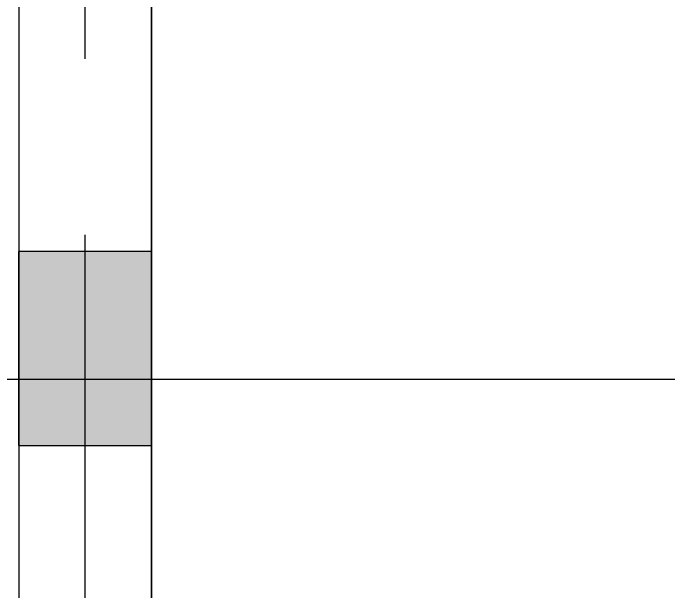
# Model space of a CAD drawing. Extents: x 296441 to 853063, y 459050 to 1117990.
# Drawn here: x 625968 to 627152, y 570743 to 571787 of the extents above; entities that cross this region are included whole.
import ezdxf

# ---------------------------------------------------------------- set-up
doc = ezdxf.new("R2010")
doc.units = 0
doc.header["$LTSCALE"] = 1000
doc.linetypes.add('14-GRID$0$CENTER2', pattern=[28.575, 19.05, -3.175, 3.175, -3.175])
for name, color, linetype in [('0-COL-H1', 170, 'Continuous'), ('14-GRID$0$G-GRID', 9, '14-GRID$0$CENTER2'), ('E2-E3-FL03$0$A-WALL', 1, 'Continuous'), ('E2-E3-FL03$0$E1-FL03$0$A-WALL', 1, 'Continuous'), ('E_OTHER', 7, 'Continuous')]:
    doc.layers.add(name, color=color, linetype=linetype)
doc.styles.add('E2-E3-FL03$0$E1-FL03$0$Standard', font='')
doc.styles.get('E2-E3-FL03$0$E1-FL03$0$Standard').set_extended_font_data('SimSun')

# ---------------------------------------------------------------- blocks, each defined once
blk = doc.blocks.new('555Y')
at = {"layer": 'E2-E3-FL03$0$A-WALL'}
blk.add_line((663923.9, 87293.4), (663923.9, 90223.4), dxfattribs=at)
at = {"layer": 'E2-E3-FL03$0$E1-FL03$0$A-WALL'}
for p, q in [((663683.9, 90213.4), (663683.9, 87833.4)), ((663923.9, 90213.4), (663923.9, 87833.4))]:
    blk.add_line(p, q, dxfattribs=at)
at = {"style": 'E2-E3-FL03$0$E1-FL03$0$Standard', "text_generation_flag": 4, "flags": 9}
for tag in ['XSIZE', 'YSIZE']:
    blk.add_attdef(tag, (662673.9, 95823.4, 0), '', height=0.5, rotation=90, dxfattribs=at)

msp = doc.modelspace()

# ---------------------------------------------------------------- linework, layer by layer
at = {"layer": '0-COL-H1', "elevation": 0}
msp.add_lwpolyline([(626218.4, 571357.2), (625978.4, 571357.2), (625978.4, 571007.2), (626218.4, 571007.2)], close=True, dxfattribs=at)
at = {"layer": '0-COL-H1', "color": 254}
msp.add_solid([(625978.4, 571007.2, 0), (625978.4, 571357.2, 0), (626218.4, 571007.2, 0), (626218.4, 571357.2, 0)], dxfattribs=at)
at = {"layer": '14-GRID$0$G-GRID', "color": 8, "ltscale": 0.1}
for p, q in [((626098.5, 558052.5), (626098.5, 590811)), ((620098.5, 571127.2), (674432.5, 571127.2))]:
    msp.add_line(p, q, dxfattribs=at)

# ---------------------------------------------------------------- block references
at = {"layer": 'E_OTHER'}
msp.add_blockref('555Y', (-37705.4, 481903.8), dxfattribs=at)

doc.saveas('drawing.dxf')
